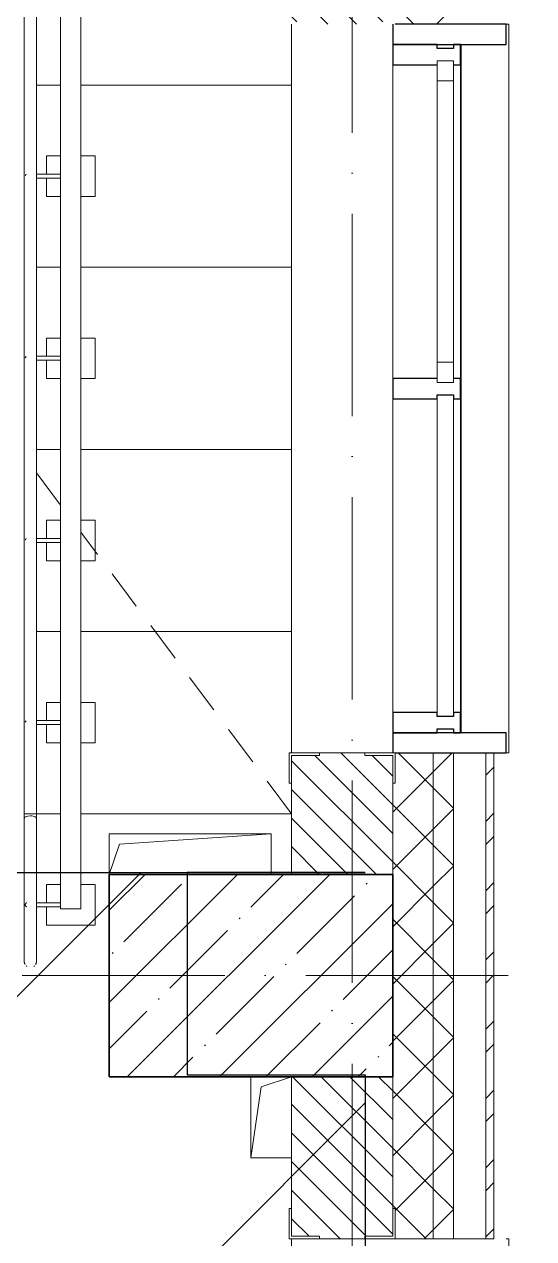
# Model space of a CAD drawing. Header units: millimetres. Extents: x -17017 to 628417, y -109036 to 199237.
# Drawn here: x 14920 to 16178, y -90865 to -87865 of the extents above; entities that cross this region are included whole.
import ezdxf

# ---------------------------------------------------------------- set-up
doc = ezdxf.new("R2010")
doc.units = ezdxf.units.MM
for name, pattern in [('200_ШТРИХ_ш1п0_6_', [160, 100, -60]), ('50_200_ШТРИХ_1Т_ш5_п1_п1_', [700, 500, -100, 0, -100]), ('Штрих короткий', [300, 150, -150])]:
    doc.linetypes.add(name, pattern=pattern)
for name, color, linetype, lineweight in [('0-1', 7, 'Continuous', 5), ('0-2', 7, 'Continuous', 9), ('Импосты витража', 7, 'Continuous', 9), ('Импосты витража-1', 7, 'Continuous', 25), ('Каркас_Импост', 7, 'Continuous', 13), ('Каркас_Импост-1', 7, 'Continuous', 9), ('Контуры', 7, 'Continuous', 9), ('Линии подступенков', 7, 'Continuous', 9), ('Линии свеса', 7, 'Continuous', 9), ('Линии-1', 7, '200_ШТРИХ_ш1п0_6_', 9), ('Несущие колонны', 7, 'Continuous', 9), ('Несущие колонны-1', 7, 'Continuous', 35), ('Обобщенные модели', 7, 'Continuous', 9), ('Общие ребра', 7, 'Continuous', 9), ('Ограждение', 7, 'Continuous', 9), ('Окна', 7, 'Continuous', 9), ('Оси-2', 7, '50_200_ШТРИХ_1Т_ш5_п1_п1_', 9), ('Остекление-1', 7, 'Continuous', 9), ('Перемычка-1', 7, 'Штрих короткий', 9), ('Стены', 7, 'Continuous', 9), ('Стены-1', 7, 'Continuous', 13), ('стяжа', 7, 'Continuous', 30), ('Штриховка разреза-1', 7, 'Continuous', 9)]:
    doc.layers.add(name, color=color, linetype=linetype, lineweight=lineweight)
doc.layers.get('0-2').off()
pattern_1 = [(45, (0, 0), (-70.71068, 70.71068), []), (135, (0, 0), (-70.71068, -70.71068), [])]
pattern_2 = [(135, (0, 0), (-35.35534, -35.35534), [])]

# ---------------------------------------------------------------- blocks, each defined once
blk = doc.blocks.new('ось2эт')
at = {"layer": 'Оси-2'}
for p, q in [((15729.9, -108435.9), (15729.9, -54635.1)), ((-12388.8, -90215.3), (18329.9, -90215.3))]:
    blk.add_line(p, q, dxfattribs=at)
blk = doc.blocks.new('BSC_Колонна _Прямоугольная - 500х700-V122-АИ2_02_План отделки стен 2-го этажа _Часть 2_')
at = {"layer": 'Несущие колонны'}
h = blk.add_hatch(dxfattribs=at)
h.set_pattern_fill('FP_121', color=256, style=0, pattern_type=2)
h.set_pattern_definition([(315, (-16000, 25550), (114.04925, 114.04925), []), (315, (-16000, 25435.95), (114.04925, 114.04925), [201.613, -40.323, 3.353, -36.97])])
h.paths.add_polyline_path([(-250, 237), (-250, -350), (250, -350), (250, 350), (-250, 350)], flags=0)
at = {"layer": 'Несущие колонны-1'}
for p, q in [((250, 350), (-250, 350)), ((-250, 350), (-250, -350)), ((250, -350), (250, 350)), ((-250, -350), (250, -350))]:
    blk.add_line(p, q, dxfattribs=at)
blk = doc.blocks.new('Проем_Дверь_Прямоугольный - 1800х2700h_оконные проемы-25805030-АИ2_02_План отделки стен 2-го этажа _Часть 2_')
at = {"layer": 'Перемычка-1'}
for p, q in [((900, 125), (-900, 125)), ((900, -125), (-900, -125))]:
    blk.add_line(p, q, dxfattribs=at)
blk = doc.blocks.new('Фахверк_СКБ_Уголок - 250_2700-27497298-АИ2_02_План отделки стен 2-го этажа _Часть 2_')
at = {"layer": 'Обобщенные модели'}
for p, q in [((200, 181), (125, 181)), ((125, 181), (125, 106)), ((200, 175), (200, 181)), ((131, 106), (131, 175)), ((131, 175), (200, 175)), ((125, 106), (131, 106)), ((131, -6), (125, -6)), ((125, -6), (125, -81)), ((131, -75), (131, -6)), ((125, -81), (200, -81)), ((200, -75), (131, -75)), ((200, -81), (200, -75))]:
    blk.add_line(p, q, dxfattribs=at)
blk = doc.blocks.new('PNS_Панель прямоугольная2 - Нр_Стекло - 40мм-28983588-АИ2_02_План отделки стен 2-го этажа _Часть 2_')
at = {"layer": 'Каркас_Импост'}
for p, q in [((-397.5, 0), (-397.5, 40)), ((-397.5, 40), (-347.5, 40)), ((-347.5, 40), (-347.5, 0)), ((397.5, 40), (347.5, 40)), ((347.5, 40), (347.5, 0)), ((397.5, 0), (397.5, 40)), ((-347.5, 0), (-397.5, 0)), ((347.5, 0), (397.5, 0))]:
    blk.add_line(p, q, dxfattribs=at)
at = {"layer": 'Каркас_Импост-1'}
for p, q in [((-347.5, 40), (347.5, 40)), ((-347.5, 0), (347.5, 0))]:
    blk.add_line(p, q, dxfattribs=at)
blk = doc.blocks.new('Прямоугольный импост - Импост структурный с накладкой - 150мм-25647633-АИ2_02_План отделки стен 2-го этажа _Часть 2_')
at = {"layer": 'Импосты витража-1'}
for p, q in [((-25, 0), (-25, 17)), ((-25, 17), (25, 17)), ((-15, 0), (-25, 0)), ((-15, -40), (-15, 0)), ((25, 17), (25, 0)), ((-25, -150), (-25, -40)), ((-25, -40), (-15, -40)), ((25, -40), (25, -150)), ((25, -150), (-25, -150))]:
    blk.add_line(p, q, dxfattribs=at)
blk = doc.blocks.new('Прямоугольный импост - Импост структурный с накладкой - 150мм-25647642-АИ2_02_План отделки стен 2-го этажа _Часть 2_')
at = {"layer": 'Импосты витража'}
for p, q in [((42475, -100), (43250, -100)), ((42475, -267), (43250, -267))]:
    blk.add_line(p, q, dxfattribs=at)
blk = doc.blocks.new('Прямоугольный импост - Импост структурный с накладкой - 150мм-V150-АИ2_02_План отделки стен 2-го этажа _Часть 2_')
at = {"layer": 'Импосты витража-1'}
for p, q in [((-25, 0), (-25, 17)), ((-25, 17), (25, 17)), ((25, 0), (15, 0)), ((15, 0), (15, -40)), ((25, 17), (25, 0)), ((-25, -150), (-25, -40)), ((15, -40), (25, -40)), ((25, -40), (25, -150)), ((25, -150), (-25, -150))]:
    blk.add_line(p, q, dxfattribs=at)
blk = doc.blocks.new('PNS_Панель прямоугольная1 - Нр_Стекло - 40мм-25259299-АИ2_02_План отделки стен 2-го этажа _Часть 2_')
at = {"layer": 'Остекление-1'}
for p, q in [((-387.5, 40), (387.5, 40)), ((-397.5, 0), (397.5, 0)), ((387.5, 0), (-387.5, 0))]:
    blk.add_line(p, q, dxfattribs=at)
blk = doc.blocks.new('Прямоугольный импост - Импост структурный с накладкой - 150мм-25647644-АИ2_02_План отделки стен 2-го этажа _Часть 2_')
at = {"layer": 'Импосты витража-1'}
for p, q in [((-25, 0), (-25, 17)), ((-25, 17), (25, 17)), ((-15, 0), (-25, 0)), ((-15, -40), (-15, 0)), ((25, 0), (15, 0)), ((15, 0), (15, -40)), ((25, 17), (25, 0)), ((-25, -150), (-25, -40)), ((-25, -40), (-15, -40)), ((15, -40), (25, -40)), ((25, -40), (25, -150)), ((25, -150), (-25, -150))]:
    blk.add_line(p, q, dxfattribs=at)
blk = doc.blocks.new('Прямоугольный импост - Откос НВФ_50х280 мм-25993834-АИ2_02_План отделки стен 2-го этажа _Часть 2_')
at = {"layer": 'Импосты витража-1'}
for p, q in [((-50, 130), (0, 130)), ((-50, -150), (-50, 130)), ((0, 130), (0, -144)), ((0, -150), (-50, -150))]:
    blk.add_line(p, q, dxfattribs=at)
blk = doc.blocks.new('Прямоугольный импост - Откос НВФ_50х280 мм-25993838-АИ2_02_План отделки стен 2-го этажа _Часть 2_')
at = {"layer": 'Импосты витража-1'}
for p, q in [((0, 130), (-50, 130)), ((-50, 130), (-50, -150)), ((0, -144), (0, 130)), ((-50, -150), (0, -150))]:
    blk.add_line(p, q, dxfattribs=at)
blk = doc.blocks.new('AR_Отверстие прямоугольное _в плите_ - AR_Отверстие прямоугольное _в плите_-30511515-АИ2_02_План отделки стен 2-го этажа _Часть 2_')
at = {"layer": 'Обобщенные модели'}
for p, q in [((-50, 100), (-50, -100)), ((-25, 75), (50, 100)), ((-50, -100), (-25, 75)), ((-50, -100), (50, -100))]:
    blk.add_line(p, q, dxfattribs=at)
blk = doc.blocks.new('AR_Отверстие прямоугольное _в плите_ - AR_Отверстие прямоугольное _в плите_-30511660-АИ2_02_План отделки стен 2-го этажа _Часть 2_')
at = {"layer": 'Обобщенные модели'}
for p, q in [((200, 50), (-200, 50)), ((-200, 50), (-200, -50)), ((-175, 25), (200, 50)), ((200, -50), (200, 50)), ((-200, -50), (-175, 25))]:
    blk.add_line(p, q, dxfattribs=at)
blk = doc.blocks.new('Отлив_СКБ - Отлив витража_120_НВФ-31885687-АИ2_02_План отделки стен 2-го этажа _Часть 2_')
at = {"layer": 'Окна'}
for p, q in [((1750, -2), (50, -2)), ((0, -120), (0, -113)), ((0, -120), (1800, -120)), ((1800, -113), (1800, -120))]:
    blk.add_line(p, q, dxfattribs=at)
blk = doc.blocks.new('Ограждение_СКБ_Подвал1 - 145_Ограждение_СКБ_Актовый-33692680-АИ2_02_План отделки стен 2-го этажа _Часть 2_')
at = {"layer": 'Ограждение'}
for p, q in [((12160, 25), (-200, 25)), ((12160, -25), (12160, 25)), ((-200, -25), (12160, -25))]:
    blk.add_line(p, q, dxfattribs=at)
blk = doc.blocks.new('О_Полоса_Трапеция прямоугольная_Прокат_ГОСТ 1032 - Крепежная пластина 2-27414619-АИ2_02_План отделки стен 2-го этажа _Часть 2_')
at = {"layer": 'Ограждение'}
for p, q in [((0, 60), (0, 25)), ((0, 60), (45.2, 60)), ((54.8, 60), (100, 60)), ((100, 25), (100, 60)), ((0, -25), (0, -60)), ((100, -60), (100, -25)), ((0, -60), (100, -60))]:
    blk.add_line(p, q, dxfattribs=at)
blk = doc.blocks.new('О_Полоса_Трапеция прямоугольная_Прокат_ГОСТ 1032 - Крепежная пластина 2-V261-АИ2_02_План отделки стен 2-го этажа _Часть 2_')
at = {"layer": 'Ограждение'}
for p, q in [((0, 60), (0, 25)), ((0, 60), (45.2, 60)), ((54.8, 60), (100, 60)), ((100, -60), (100, 60)), ((0, -25), (0, -60)), ((0, -60), (100, -60))]:
    blk.add_line(p, q, dxfattribs=at)
blk = doc.blocks.new('О_Кронштейн_Форма Г_Круг_ГОСТ 25903 - О_Кронштейн_Форма Г_Круг_ГОСТ 2590-2006 2-33629714-АИ2_02_План отделки стен 2-го этажа _Часть 2_')
at = {"layer": 'Ограждение'}
for p, q in [((25080, 16180), (25022.5, 16180)), ((25022.5, 16170), (25080, 16170))]:
    blk.add_line(p, q, dxfattribs=at)
at = {"layer": 'Ограждение', "flags": 128}
for points in [[(24992.5, 16175), (24992.5, 16175.2), (24992.5, 16175.4), (24992.5, 16175.6), (24992.6, 16175.8), (24992.6, 16176), (24992.6, 16176.2), (24992.7, 16176.4), (24992.8, 16176.6), (24992.8, 16176.8), (24992.9, 16176.9), (24993, 16177.1), (24993.1, 16177.3), (24993.2, 16177.5), (24993.3, 16177.7), (24993.4, 16177.8), (24993.5, 16178), (24993.6, 16178.1), (24993.7, 16178.3), (24993.9, 16178.4), (24994, 16178.6), (24994.2, 16178.7), (24994.3, 16178.9), (24994.5, 16179), (24994.6, 16179.1), (24994.8, 16179.2), (24995, 16179.3), (24995.1, 16179.4), (24995.3, 16179.5), (24995.5, 16179.6), (24995.7, 16179.7), (24995.9, 16179.7), (24996.1, 16179.8), (24996.3, 16179.8)], [(24996.3, 16170.1), (24996.1, 16170.2), (24995.9, 16170.3), (24995.7, 16170.3), (24995.6, 16170.4), (24995.4, 16170.5), (24995.2, 16170.6), (24995, 16170.7), (24994.8, 16170.8), (24994.7, 16170.9), (24994.5, 16171), (24994.4, 16171.1), (24994.2, 16171.2), (24994.1, 16171.4), (24993.9, 16171.5), (24993.8, 16171.7), (24993.6, 16171.8), (24993.5, 16172), (24993.4, 16172.1), (24993.3, 16172.3), (24993.2, 16172.5), (24993.1, 16172.6), (24993, 16172.8), (24992.9, 16173), (24992.8, 16173.2), (24992.8, 16173.4), (24992.7, 16173.6), (24992.7, 16173.8), (24992.6, 16174), (24992.6, 16174.2), (24992.5, 16174.3), (24992.5, 16174.5), (24992.5, 16174.7), (24992.5, 16174.9), (24992.5, 16175)], [(25020.2, 16180), (25021.2, 16180), (25022.2, 16180), (25022.5, 16180)], [(25022.5, 16170), (25021.5, 16170), (25020.5, 16170)]]:
    blk.add_lwpolyline(points, dxfattribs=at)
blk = doc.blocks.new('О_Кронштейн_Форма Г_Круг_ГОСТ 25903 - О_Кронштейн_Форма Г_Круг_ГОСТ 2590-2006 2-V262-АИ2_02_План отделки стен 2-го этажа _Часть 2_')
at = {"layer": 'Ограждение'}
for p, q in [((25080, 16630), (25022.5, 16630)), ((25022.5, 16620), (25080, 16620))]:
    blk.add_line(p, q, dxfattribs=at)
at = {"layer": 'Ограждение', "flags": 128}
for points in [[(24992.6, 16626.2), (24992.7, 16626.4), (24992.8, 16626.6), (24992.8, 16626.8), (24992.9, 16626.9), (24993, 16627.1), (24993.1, 16627.3), (24993.2, 16627.5), (24993.3, 16627.7), (24993.4, 16627.8), (24993.5, 16628), (24993.6, 16628.1), (24993.7, 16628.3), (24993.9, 16628.4), (24994, 16628.6), (24994.2, 16628.7), (24994.3, 16628.9), (24994.5, 16629), (24994.6, 16629.1), (24994.8, 16629.2), (24995, 16629.3), (24995.1, 16629.4)], [(25020.2, 16630), (25021.2, 16630), (25022.2, 16630), (25022.5, 16630)], [(25022.5, 16620), (25021.5, 16620), (25020.5, 16620)]]:
    blk.add_lwpolyline(points, dxfattribs=at)
blk = doc.blocks.new('О_Элемент поручня_Площадочный_Двухуровневый_ГОСТ 87322 - О_Элемент поручня_Площадочный_Двухуровневый_ГОСТ 8732-78-33676475-АИ2_02_План отделки стен 2-го этажа _Часть 2_')
at = {"layer": 'Ограждение'}
for p, q in [((310, -10), (0, -10)), ((0, -25), (0, -10)), ((0, -40), (0, -25)), ((0, -40), (310, -40)), ((312.8, -40), (310.6, -40))]:
    blk.add_line(p, q, dxfattribs=at)
at = {"layer": 'Ограждение', "flags": 128}
for points in [[(310, -10), (312.2, -10), (313.9, -10)], [(365, -10), (365, -10), (364.8, -10), (364.6, -10), (364.3, -10), (363.9, -10), (363.4, -10), (362.9, -10), (362.2, -10), (361.5, -10), (360.7, -10), (359.8, -10), (358.8, -10), (357.7, -10), (356.6, -10), (355.4, -10), (354.1, -10), (352.8, -10), (351.3, -10), (349.9, -10), (348.3, -10), (346.7, -10), (345, -10), (343.3, -10), (341.5, -10), (339.7, -10), (337.8, -10), (335.9, -10), (334, -10), (332, -10), (329.9, -10), (327.9, -10), (325.8, -10), (323.6, -10), (321.5, -10), (319.3, -10), (317.2, -10), (315, -10), (312.8, -10), (310.6, -10), (310, -10)], [(314.4, -10), (316.6, -10), (318.8, -10), (320.9, -10), (323.1, -10), (325.2, -10), (327.3, -10), (329.4, -10), (331.4, -10), (333.4, -10), (335.4, -10), (337.3, -10), (339.2, -10), (341.1, -10), (342.8, -10)], [(342.8, -10), (344.6, -10), (346.3, -10), (347.9, -10), (349.5, -10), (351, -10), (352.4, -10), (353.8, -10), (355.1, -10), (356.3, -10), (357.4, -10), (358.5, -10), (359.5, -10), (360.4, -10), (361.3, -10), (362, -10), (362.7, -10), (363.3, -10), (363.8, -10), (364.2, -10), (364.5, -10), (364.8, -10), (364.9, -10), (365, -10), (365, -10)], [(365, -10), (365.6, -10), (366.2, -10), (366.8, -10.1), (367.4, -10.2), (368, -10.3), (368.6, -10.4), (369.1, -10.6), (369.7, -10.8), (370.3, -11), (370.8, -11.2), (371.4, -11.4), (371.9, -11.7), (372.5, -12)], [(375.8, -14.5), (376.2, -15), (376.6, -15.4), (376.9, -15.9), (377.3, -16.4)], [(310, -40), (312.2, -40), (314.4, -40), (316.6, -40), (318.8, -40), (320.9, -40), (323.1, -40), (325.2, -40), (327.3, -40), (329.4, -40), (331.4, -40), (333.4, -40), (335.4, -40), (337.3, -40), (339.2, -40), (341.1, -40), (342.8, -40), (344.6, -40), (346.3, -40), (347.9, -40), (349.5, -40), (351, -40), (352.4, -40), (353.8, -40), (355.1, -40), (356.3, -40), (357.4, -40), (358.5, -40), (359.5, -40), (360.4, -40), (361.3, -40), (362, -40), (362.7, -40), (363.3, -40), (363.8, -40), (364.2, -40), (364.5, -40), (364.8, -40), (364.9, -40), (365, -40), (365, -40)], [(365, -40), (365, -40), (364.8, -40), (364.6, -40), (364.3, -40), (363.9, -40), (363.4, -40), (362.9, -40), (362.2, -40), (361.5, -40), (360.7, -40), (359.8, -40), (358.8, -40), (357.7, -40), (356.6, -40), (355.4, -40), (354.1, -40), (352.8, -40), (351.3, -40), (349.9, -40), (348.3, -40), (346.7, -40), (345, -40), (343.3, -40), (341.5, -40), (339.7, -40), (337.8, -40), (335.9, -40), (334, -40), (332, -40), (329.9, -40), (327.9, -40), (325.8, -40), (323.6, -40), (321.5, -40), (319.3, -40), (317.2, -40), (315, -40)], [(372.6, -37.9), (372.1, -38.2), (371.5, -38.5), (371, -38.8), (370.4, -39), (369.9, -39.2), (369.3, -39.4), (368.7, -39.5), (368.1, -39.7), (367.5, -39.8), (367, -39.9), (366.4, -39.9), (365.8, -40), (365.2, -40), (365, -40)], [(377.4, -33.5), (377, -34), (376.7, -34.4), (376.3, -34.9), (375.9, -35.3)]]:
    blk.add_lwpolyline(points, dxfattribs=at)
blk = doc.blocks.new('О_Элемент поручня_Маршевый_Труба_ГОСТ 8732-78 - О_Элемент поручня_Маршевый_Труба_ГОСТ 8732-78-33756936-АИ2_02_План отделки стен 2-го этажа _Часть 2_')
at = {"layer": 'Ограждение'}
for p, q in [((-4.7, 0), (-12254.2, 0)), ((-12254.2, -30), (-4.7, -30))]:
    blk.add_line(p, q, dxfattribs=at)
for start_param, end_param in [(0, 0.261799), (2.879793, 4.712389), (4.712389, 6.283185)]:
    blk.add_ellipse((-12254.2, -15), major_axis=(0, 15), ratio=0.316146, start_param=start_param, end_param=end_param, dxfattribs=at)
blk = doc.blocks.new('0125-Р-ОО-Ш2-АР-о_23_10_2024_rvt-1-АИ2_02_План отделки стен 2-го этажа _Часть 2_')
at = {"layer": 'Штриховка разреза-1'}
h = blk.add_hatch(dxfattribs=at)
h.set_pattern_fill('FP_81', color=256, style=0, pattern_type=2)
h.set_pattern_definition(pattern_1)
h.paths.add_polyline_path([(26050, 11350), (26050, 13550), (26000, 13550), (26000, 11350)], flags=0)
h.paths.add_polyline_path([(26000, 15350), (26050, 15350), (26050, 16550), (26000, 16550), (26000, 16201.6)], flags=0)
h.paths.add_polyline_path([(26050, 18350), (26050, 19550), (26000, 19550), (26000, 18350)], flags=0)
h.paths.add_polyline_path([(26000, 21350), (26050, 21350), (26050, 22550), (26000, 22550), (26000, 21745.8)], flags=0)
h.paths.add_polyline_path([(26050, 24350), (26050, 25550), (26000, 25550), (26000, 24350)], flags=0)
h.paths.add_polyline_path([(26050, 27350), (26050, 28550), (26000, 28550), (26000, 27350)], flags=0)
h.paths.add_polyline_path([(26000, 30350), (26050, 30350), (26050, 31550), (26000, 31550), (26000, 30986.2)], flags=0)
h.paths.add_polyline_path([(26000, 33350), (26050, 33350), (26050, 34550), (26000, 34550), (26000, 33758.3)], flags=0)
h.paths.add_polyline_path([(26050, 36350), (26050, 37550), (26000, 37550), (26000, 36350)], flags=0)
h.paths.add_polyline_path([(26050, 39350), (26050, 40550), (26000, 40550), (26000, 39350)], flags=0)
h.paths.add_polyline_path([(26050, 42350), (26050, 43600), (26000, 43600), (26000, 42350)], flags=0)
h.paths.add_polyline_path([(26050, 45400), (26050, 49650), (26000, 49650), (26000, 45400)], flags=0)
h = blk.add_hatch(dxfattribs=at)
h.set_pattern_fill('FP_81', color=256, style=0, pattern_type=2)
h.set_pattern_definition(pattern_1)
h.paths.add_polyline_path([(26000, 11350), (26000, 13550), (25906, 13550), (25906, 13475), (25900, 13475), (25900, 11350)], flags=0)
h.paths.add_polyline_path([(25906, 15350), (26000, 15350), (26000, 16550), (25906, 16550), (25906, 16475), (25900, 16475), (25900, 15425), (25906, 15425), (25906, 15356)], flags=0)
h.paths.add_polyline_path([(25906, 18350), (26000, 18350), (26000, 19550), (25900, 19550), (25900, 18425), (25906, 18425), (25906, 18356)], flags=0)
h.paths.add_polyline_path([(25906, 21350), (26000, 21350), (26000, 22550), (25906, 22550), (25906, 22475), (25900, 22475), (25900, 21425), (25906, 21425), (25906, 21356)], flags=0)
h.paths.add_polyline_path([(25900, 24350), (26000, 24350), (26000, 25550), (25906, 25550), (25906, 25475), (25900, 25475), (25900, 24850)], flags=0)
h.paths.add_polyline_path([(26000, 27350), (26000, 28550), (25900, 28550), (25900, 27425), (25906, 27425), (25906, 27350)], flags=0)
h.paths.add_polyline_path([(26000, 30350), (26000, 31550), (25906, 31550), (25906, 31475), (25900, 31475), (25900, 30425), (25906, 30425), (25906, 30350)], flags=0)
h.paths.add_polyline_path([(26000, 33350), (26000, 34550), (25900, 34550), (25900, 33425), (25906, 33425), (25906, 33350)], flags=0)
h.paths.add_polyline_path([(25906, 36350), (26000, 36350), (26000, 37550), (25906, 37550), (25906, 37475), (25900, 37475), (25900, 36425), (25906, 36425), (25906, 36356)], flags=0)
h.paths.add_polyline_path([(25906, 39350), (26000, 39350), (26000, 40550), (25900, 40550), (25900, 39425), (25906, 39425), (25906, 39356)], flags=0)
h.paths.add_polyline_path([(26000, 42350), (26000, 43600), (25906, 43600), (25906, 43525), (25900, 43525), (25900, 42425), (25906, 42425), (25906, 42350)], flags=0)
h.paths.add_polyline_path([(26000, 45400), (26000, 49550), (25900, 49550), (25900, 45400)], flags=0)
h = blk.add_hatch(dxfattribs=at)
h.set_pattern_fill('FP_80', color=256, style=0, pattern_type=2)
h.set_pattern_definition([(45, (0, 0), (-85.5366, 85.5366), []), (45, (57.02, 0), (-85.5366, 85.5366), [])])
h.paths.add_polyline_path([(26130, 11540), (26150, 11540), (26150, 13550), (26130, 13550), (26130, 12505.4)], flags=0)
h.paths.add_polyline_path([(26130, 15350), (26150, 15350), (26150, 16550), (26130, 16550), (26130, 16201.6)], flags=0)
h.paths.add_polyline_path([(26150, 18350), (26150, 19550), (26130, 19550), (26130, 18350)], flags=0)
h.paths.add_polyline_path([(26150, 21350), (26150, 22550), (26130, 22550), (26130, 21350)], flags=0)
h.paths.add_polyline_path([(26130, 24350), (26150, 24350), (26150, 25550), (26130, 25550), (26130, 25442)], flags=0)
h.paths.add_polyline_path([(26130, 27350), (26150, 27350), (26150, 28550), (26130, 28550), (26130, 28214.1)], flags=0)
h.paths.add_polyline_path([(26150, 30350), (26150, 31550), (26130, 31550), (26130, 30350)], flags=0)
h.paths.add_polyline_path([(26130, 33350), (26150, 33350), (26150, 34550), (26130, 34550), (26130, 33758.3)], flags=0)
h.paths.add_polyline_path([(26150, 36350), (26150, 37550), (26130, 37550), (26130, 36350)], flags=0)
h.paths.add_polyline_path([(26150, 39350), (26150, 40550), (26130, 40550), (26130, 39350)], flags=0)
h.paths.add_polyline_path([(26150, 42350), (26150, 43370), (26130, 43370), (26130, 42350)], flags=0)
h = blk.add_hatch(dxfattribs=at)
h.set_pattern_fill('FP_2', color=256, style=0, pattern_type=2)
h.set_pattern_definition(pattern_2)
h.paths.add_polyline_path([(25900, 16250), (25900, 16544), (25831, 16544), (25831, 16550), (25719, 16550), (25719, 16544), (25650, 16544), (25650, 16250), (25779, 16250)], flags=0)
h.paths.add_polyline_path([(25831, 18350), (25831, 18356), (25900, 18356), (25900, 19050), (25650, 19050), (25650, 18356), (25719, 18356), (25719, 18350), (25779, 18350)], flags=0)
h = blk.add_hatch(dxfattribs=at)
h.set_pattern_fill('FP_2', color=256, style=0, pattern_type=2)
h.set_pattern_definition(pattern_2)
h.paths.add_polyline_path([(25900, 11850), (25900, 13544), (25831, 13544), (25831, 13550), (25719, 13550), (25719, 13544), (25650, 13544), (25650, 11850)], flags=0)
h.paths.add_polyline_path([(25779, 15350), (25831, 15350), (25831, 15356), (25900, 15356), (25900, 15750), (25650, 15750), (25650, 15356), (25719, 15356), (25719, 15350)], flags=0)
at = {"layer": 'Контуры'}
for p, q in [((25080, 16400), (25020.2, 16400)), ((25650, 16400), (25130, 16400))]:
    blk.add_line(p, q, dxfattribs=at)
at = {"layer": 'Линии подступенков'}
for p, q in [((25080, 18200), (25020.1, 18200)), ((25650, 18200), (25130, 18200)), ((25080, 17750), (25020.2, 17750)), ((25650, 17750), (25130, 17750)), ((25080, 17300), (25020.2, 17300)), ((25650, 17300), (25130, 17300)), ((25080, 16850), (25020.2, 16850)), ((25650, 16850), (25130, 16850))]:
    blk.add_line(p, q, dxfattribs=at)
at = {"layer": 'Линии свеса'}
for p, q in [((25080, 18200), (25020.1, 18200)), ((25650, 18200), (25130, 18200)), ((25080, 17750), (25020.2, 17750)), ((25650, 17750), (25130, 17750)), ((25080, 17300), (25020.2, 17300)), ((25650, 17300), (25130, 17300)), ((25080, 16850), (25020.2, 16850)), ((25650, 16850), (25130, 16850))]:
    blk.add_line(p, q, dxfattribs=at)
at = {"layer": 'Линии-1'}
for p, q in [((25080, 17162.2), (25020.2, 17242.2)), ((25650, 16400), (25130, 17095.3))]:
    blk.add_line(p, q, dxfattribs=at)
at = {"layer": 'Общие ребра'}
for p, q in [((26000, 15350), (26000, 16550)), ((26050, 15350), (26050, 16550)), ((25900, 16475), (25900, 16250)), ((25900, 16250), (25900, 16475)), ((25900, 15750), (25900, 15425)), ((25900, 15425), (25900, 15750))]:
    blk.add_line(p, q, dxfattribs=at)
at = {"layer": 'Стены'}
for p, q in [((25650, 16550), (25650, 18350)), ((25650, 13550), (25650, 15350))]:
    blk.add_line(p, q, dxfattribs=at)
at = {"layer": 'Стены-1'}
for p, q in [((25831, 16550), (25719, 16550)), ((26130, 16550), (25906, 16550)), ((26130, 15350), (26130, 16550)), ((26130, 16550), (26130, 15350)), ((26150, 16550), (26130, 16550)), ((26150, 15350), (26150, 16550)), ((25650, 16475), (25650, 16250)), ((25650, 15750), (25650, 15425)), ((25719, 15350), (25831, 15350)), ((25906, 15350), (26130, 15350)), ((26130, 15350), (26150, 15350))]:
    blk.add_line(p, q, dxfattribs=at)
at = {"layer": '0-2'}
for name, p, rotation in [('О_Элемент поручня_Маршевый_Труба_ГОСТ 8732-78 - О_Элемент поручня_Маршевый_Труба_ГОСТ 8732-78-33756936-АИ2_02_План отделки стен 2-го этажа _Часть 2_', (24990.2, 28643.9), 90.0000000000001), ('Ограждение_СКБ_Подвал1 - 145_Ограждение_СКБ_Актовый-33692680-АИ2_02_План отделки стен 2-го этажа _Часть 2_', (25105, 28325), 270.0000000000011), ('Проем_Дверь_Прямоугольный - 1800х2700h_оконные проемы-25805030-АИ2_02_План отделки стен 2-го этажа _Часть 2_', (25775, 17450), 269.9999999999999), ('Отлив_СКБ - Отлив витража_120_НВФ-31885687-АИ2_02_План отделки стен 2-го этажа _Часть 2_', (26067, 16550), 90), ('Прямоугольный импост - Импост структурный с накладкой - 150мм-25647642-АИ2_02_План отделки стен 2-го этажа _Часть 2_', (25800, -25000), 89.99999999999999), ('PNS_Панель прямоугольная2 - Нр_Стекло - 40мм-28983588-АИ2_02_План отделки стен 2-го этажа _Часть 2_', (26050, 17862.5), 89.99999999999753), ('PNS_Панель прямоугольная1 - Нр_Стекло - 40мм-25259299-АИ2_02_План отделки стен 2-го этажа _Часть 2_', (26050, 17037.5), 89.99999999999753), ('Прямоугольный импост - Импост структурный с накладкой - 150мм-25647642-АИ2_02_План отделки стен 2-го этажа _Часть 2_', (25800, -25825), 89.99999999999999), ('Прямоугольный импост - Откос НВФ_50х280 мм-25993838-АИ2_02_План отделки стен 2-го этажа _Часть 2_', (26050, 16550), 269.9999999999975), ('Фахверк_СКБ_Уголок - 250_2700-27497298-АИ2_02_План отделки стен 2-го этажа _Часть 2_', (25725, 16675), 269.9999999999999), ('О_Элемент поручня_Площадочный_Двухуровневый_ГОСТ 87322 - О_Элемент поручня_Площадочный_Двухуровневый_ГОСТ 8732-78-33676475-АИ2_02_План отделки стен 2-го этажа _Часть 2_', (25030.2, 16400), 269.9999999999998), ('BSC_Колонна _Прямоугольная - 500х700-V122-АИ2_02_План отделки стен 2-го этажа _Часть 2_', (25550, 16000), 89.9999999999999), ('Фахверк_СКБ_Уголок - 250_2700-27497298-АИ2_02_План отделки стен 2-го этажа _Часть 2_', (25825, 15225), 89.99999999999991), ('Проем_Дверь_Прямоугольный - 1800х2700h_оконные проемы-25805030-АИ2_02_План отделки стен 2-го этажа _Часть 2_', (25775, 14450), 269.9999999999999), ('Отлив_СКБ - Отлив витража_120_НВФ-31885687-АИ2_02_План отделки стен 2-го этажа _Часть 2_', (26067, 13550), 90)]:
    blk.add_blockref(name, p, dxfattribs=dict(at, rotation=rotation))
at = {"layer": '0-2', "extrusion": (0, 0, -1)}
for name, p, rotation in [('Прямоугольный импост - Откос НВФ_50х280 мм-25993834-АИ2_02_План отделки стен 2-го этажа _Часть 2_', (-26050, 18350), 90.00000000000249), ('Прямоугольный импост - Импост структурный с накладкой - 150мм-V150-АИ2_02_План отделки стен 2-го этажа _Часть 2_', (-26050, 18275), 90.00000000000249), ('О_Полоса_Трапеция прямоугольная_Прокат_ГОСТ 1032 - Крепежная пластина 2-27414619-АИ2_02_План отделки стен 2-го этажа _Часть 2_', (-25105, 18025), 269.9999999999989), ('О_Полоса_Трапеция прямоугольная_Прокат_ГОСТ 1032 - Крепежная пластина 2-27414619-АИ2_02_План отделки стен 2-го этажа _Часть 2_', (-25105, 17575), 269.9999999999989), ('Прямоугольный импост - Импост структурный с накладкой - 150мм-25647633-АИ2_02_План отделки стен 2-го этажа _Часть 2_', (-26050, 17450), 90.00000000000249), ('О_Полоса_Трапеция прямоугольная_Прокат_ГОСТ 1032 - Крепежная пластина 2-27414619-АИ2_02_План отделки стен 2-го этажа _Часть 2_', (-25105, 17125), 269.9999999999989), ('О_Полоса_Трапеция прямоугольная_Прокат_ГОСТ 1032 - Крепежная пластина 2-27414619-АИ2_02_План отделки стен 2-го этажа _Часть 2_', (-25105, 16675), 269.9999999999989), ('Прямоугольный импост - Импост структурный с накладкой - 150мм-25647644-АИ2_02_План отделки стен 2-го этажа _Часть 2_', (-26050, 16625), 90.00000000000249), ('О_Полоса_Трапеция прямоугольная_Прокат_ГОСТ 1032 - Крепежная пластина 2-V261-АИ2_02_План отделки стен 2-го этажа _Часть 2_', (-25105, 16225), 269.9999999999989)]:
    blk.add_blockref(name, p, dxfattribs=dict(at, rotation=rotation))
at = {"layer": '0-2'}
for name, p in [('О_Кронштейн_Форма Г_Круг_ГОСТ 25903 - О_Кронштейн_Форма Г_Круг_ГОСТ 2590-2006 2-V262-АИ2_02_План отделки стен 2-го этажа _Часть 2_', (0, 1350)), ('О_Кронштейн_Форма Г_Круг_ГОСТ 25903 - О_Кронштейн_Форма Г_Круг_ГОСТ 2590-2006 2-V262-АИ2_02_План отделки стен 2-го этажа _Часть 2_', (0, 900)), ('О_Кронштейн_Форма Г_Круг_ГОСТ 25903 - О_Кронштейн_Форма Г_Круг_ГОСТ 2590-2006 2-V262-АИ2_02_План отделки стен 2-го этажа _Часть 2_', (0, 450)), ('О_Кронштейн_Форма Г_Круг_ГОСТ 25903 - О_Кронштейн_Форма Г_Круг_ГОСТ 2590-2006 2-V262-АИ2_02_План отделки стен 2-го этажа _Часть 2_', (0, 0)), ('AR_Отверстие прямоугольное _в плите_ - AR_Отверстие прямоугольное _в плите_-30511660-АИ2_02_План отделки стен 2-го этажа _Часть 2_', (25400, 16300)), ('О_Кронштейн_Форма Г_Круг_ГОСТ 25903 - О_Кронштейн_Форма Г_Круг_ГОСТ 2590-2006 2-33629714-АИ2_02_План отделки стен 2-го этажа _Часть 2_', (0, 0)), ('AR_Отверстие прямоугольное _в плите_ - AR_Отверстие прямоугольное _в плите_-30511515-АИ2_02_План отделки стен 2-го этажа _Часть 2_', (25600, 15650))]:
    blk.add_blockref(name, p, dxfattribs=at)
blk = doc.blocks.new('2ч2эт')
at = {"lineweight": 30}
blk.add_lwpolyline([(6162, -89942.3), (6162, -89400.5), (12812, -89400.5), (13742, -89400.5), (13742, -89960.5), (15762, -89960.5), (15322, -89960.5), (15322, -90460.5), (15762, -90460.5), (15762, -94230.5), (15322, -94230.5), (15322, -94443.1), (15322, -94230.5), (15322, -94443.1), (15112, -94443.1), (15112, -94955.3), (13012, -94955.3), (13012, -94460.5), (12812, -94460.5), (12812, -89960.5)], dxfattribs=at)
at = {"layer": '0-1'}
blk.add_blockref('0125-Р-ОО-Ш2-АР-о_23_10_2024_rvt-1-АИ2_02_План отделки стен 2-го этажа _Часть 2_', (-10070.1, -106215.3), dxfattribs=at)

msp = doc.modelspace()

# ---------------------------------------------------------------- hatches: boundary and pattern name
at = {"layer": 'стяжа'}
h = msp.add_hatch(dxfattribs=at)
h.set_pattern_fill('ANSI31', color=5, scale=250)
h.set_pattern_definition([(45, (4472.5, -59163.1), (-561.266, 561.266), [])])
h.paths.add_polyline_path([(13742, -89400.5), (12812, -89400.5), (6162, -89400.5), (6162, -89950.4), (12812, -89960.5), (12812, -94460.5), (13012, -94460.5), (13012, -94955.3), (15112, -94955.3), (15112, -94443.1), (15322, -94443.1), (15322, -94230.5), (15762, -94230.5), (15762, -90460.5), (15322, -90460.5), (15322, -89960.5), (13742, -89960.5)])
h.paths.add_polyline_path([(15592, -66215.3), (15192, -66215.3), (15192, -65695.3), (15592, -65695.3), (15592, -63285.3), (15464.5, -63285.3), (15464.5, -62800.4), (15592, -62800.4), (15592, -60875.3), (15362, -60875.3), (15362, -60625.3), (12222, -60625.3), (12222, -61275.3), (9132, -61275.3), (9132, -60575.3), (8692, -60575.3), (8692, -60325.3), (9912, -60325.3), (9912, -58904.6), (9862, -58904.6), (9862, -58299.1), (9912, -58299.1), (9912, -56925.3), (6812, -56925.3), (6812, -57175.3), (6312, -57175.3), (6062, -57175.3), (6062, -56925.3), (2562, -56925.3), (2562, -57345.3), (2042, -57345.3), (2042, -56925.3), (-2138, -56925.3), (-2138, -58005.3), (-2388, -58005.3), (-2388, -57961), (-2788, -57961), (-2788, -56925.3), (-9668, -56925.3), (-9668, -57165.3), (-9778, -57165.3), (-9778, -57376.1), (-9888, -57376.1), (-9888, -60155.3), (-9638, -60155.3), (-9638, -60655.3), (-9888, -60655.3), (-9888, -62707.2), (-9738, -62707.2), (-9738, -63240.1), (-9888, -63240.1), (-9888, -65675.3), (-9598, -65675.3), (-9598, -65925.3), (-2888, -65925.3), (-2888, -63325.3), (-2388, -63325.3), (-2388, -61148.8), (-2758, -61148.8), (-2758, -59948.8), (-2388, -59948.8), (-2388, -59705.3), (-2138, -59705.3), (-2138, -72625.3), (-2388, -72625.3), (-2388, -72225.3), (-2788, -72225.3), (-2788, -70635.3), (-2388, -70635.3), (-2388, -69135.3), (-2788, -69135.3), (-2928.7, -69135.3), (-2928.7, -66175.1), (-9833, -66175.1), (-9833, -66315.1), (-9973, -66315.1), (-9973, -68675.1), (-9723, -68675.1), (-9723, -69175.1), (-9833, -69175.1), (-9833, -69315.1), (-9973, -69315.1), (-9973, -71540.3), (-9833, -71540.3), (-9833, -71675.1), (-9723, -71675.1), (-9723, -72175.1), (-9973, -72175.1), (-9973, -77655.1), (-9723, -77655.1), (-9723, -78155.1), (-9738, -78155.1), (-9738, -78390.1), (-9973, -78390.1), (-9973, -80457.8), (-9755.8, -80457.8), (-9755.8, -80675.1), (-9723, -80675.1), (-9723, -81175.1), (-9787.7, -81175.1), (-9787.7, -81360.3), (-9973, -81360.3), (-9973, -86532.6), (-9750.6, -86532.6), (-9750.6, -86755.1), (-9723, -86755.1), (-9723, -87255.1), (-9838.3, -87255.1), (-9838.3, -87389.8), (-9973, -87389.8), (-9973, -89355.1), (-9686, -89355.1), (-9686, -89495.1), (-9973, -89495.1), (-9973, -89703.9), (-9853.5, -89703.9), (-9853.5, -89945.4), (-9723, -89945.4), (-9723, -90445.4), (-9973, -90445.4), (-9973, -94375.1), (-9723, -94375.1), (-9723, -94625.1), (-7673, -94625.1), (-7673, -94145.1), (-3003, -94145.1), (-3003, -92615.1), (-2388, -92615.1), (-2388, -91955.4), (-2138, -91955.4), (-2138, -94925.3), (2042, -94925.3), (2042, -94365.3), (2562, -94365.3), (2562, -94625.3), (5572, -94625.3), (5572, -94285.3), (6162, -94285.3), (6162, -92315.3), (6162, -91180.3), (6162, -89960.6), (6154.9, -89960.6), (2562, -89950.4), (2562, -90475.4), (2042, -90475.4), (2042, -89950.4), (2042, -89945.4), (2201, -89945.4), (2201, -87175.4), (2042, -87175.4), (2042, -85985.4), (1200.5, -85985.4), (1200.5, -77695.3), (2042, -77695.3), (2178.2, -77695.3), (2178.2, -72220.3), (2042, -72220.3), (2042, -71695.3), (2042, -71690.3), (2562, -71690.3), (2562, -71882.4), (5852, -71882.4), (5852, -71690.3), (5852, -71421.7), (6562, -71421.7), (6562, -71285.3), (7012, -71285.3), (7012, -71695.3), (15592, -71695.3)])
h.paths.add_polyline_path([(7012, -69615.3), (6562, -69615.3), (6562, -69446.8), (6102, -69446.8), (6102, -63155.3), (6562, -63155.3), (6562, -58775.3), (6812, -58775.3), (6812, -60325.3), (7112, -60325.3), (7112, -60575.3), (7112, -60825.3), (7112, -62175.3), (6812, -62175.3), (6812, -63055.3), (7012, -63055.3)], flags=16)
h.paths.add_polyline_path([(2562, -66200.3), (2042, -66200.3), (2042, -65675.3), (2042, -65670.3), (2562, -65670.3)], flags=16)
h.paths.add_polyline_path([(-2138, -74325.3), (-2138, -84740.1), (-2388, -84740.1), (-2388, -84500.1), (-2798, -84500.1), (-2798, -84000.1), (-2388, -84000.1), (-2388, -82235.1), (-2968, -82235.1), (-2968, -80395.1), (-2388, -80395.1), (-2388, -78605.3), (-2918, -78605.3), (-2918, -74465.3), (-2388, -74465.3), (-2388, -74325.3)], flags=16)
h.paths.add_polyline_path([(2562, -60695.3), (2042, -60695.3), (2042, -60170.3), (2562, -60170.3)], flags=16)
h.paths.add_polyline_path([(-2138, -86440.1), (-2138, -86640.1), (-2138, -90775.4), (-2388, -90775.4), (-2388, -90475.4), (-2658, -90475.4), (-2758, -90475.4), (-2758, -89495.1), (-8616, -89495.1), (-8616, -89355.1), (-3003, -89355.1), (-3003, -87055.1), (-2703, -87055.1), (-2703, -86640.1), (-2388, -86640.1), (-2388, -86440.1)], flags=16)
h.paths.add_polyline_path([(-2138, -89950.4), (-2658, -89950.4), (-2658, -89945.4), (-2138, -89945.4)], flags=0)

# ---------------------------------------------------------------- block references
for name in ['ось2эт', '2ч2эт']:
    msp.add_blockref(name, (0, 0), dxfattribs=at)

doc.saveas('drawing.dxf')
